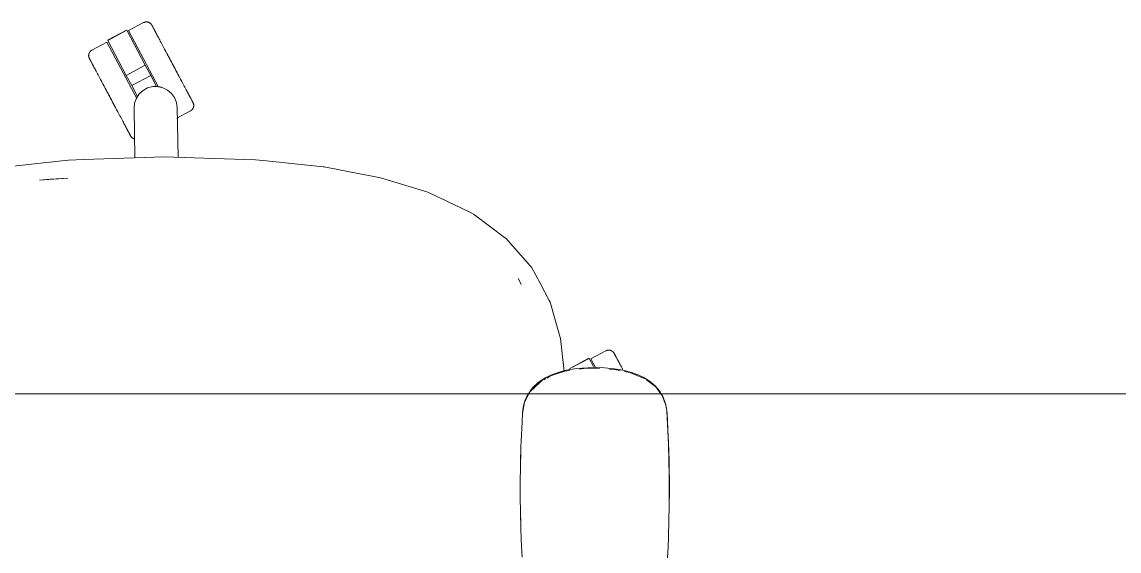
# Model space of a CAD drawing. Header units: millimetres. Extents: x 90978 to 295199, y -4084 to 97293.
# Drawn here: x 165742 to 166455, y 20052 to 20396 of the extents above; entities that cross this region are included whole.
import ezdxf

# ---------------------------------------------------------------- set-up
doc = ezdxf.new("R2010")
doc.units = ezdxf.units.MM
doc.header["$MEASUREMENT"] = 0
doc.layers.add('G-IMPT', color=8, linetype='CONTINUOUS', lineweight=9)
doc.layers.add('I-FURN', color=8, linetype='CONTINUOUS', lineweight=9)

msp = doc.modelspace()

# ---------------------------------------------------------------- linework, layer by layer
at = {"layer": 'G-IMPT'}
for p, q in [((165767.99, 20305.97), (165730.55, 20301.85)), ((165767.99, 20305.97), (165772.36, 20306.46)), ((165782.3, 20306.78), (165772.36, 20306.46)), ((165782.3, 20306.78), (165834.49, 20308.48)), ((165834.49, 20308.48), (165886.65, 20306.87)), ((165886.65, 20306.87), (165893.91, 20306.64)), ((165900.98, 20305.91), (165893.91, 20306.64)), ((165937.97, 20302.09), (165900.98, 20305.91)), ((165937.97, 20302.09), (165938.43, 20302)), ((165963.81, 20297.13), (165938.43, 20302)), ((165771.83, 20294.58), (165753.55, 20293.33)), ((165753.55, 20293.33), (165760.49, 20293.94)), ((165771.83, 20294.58), (165760.49, 20293.94)), ((165963.81, 20297.13), (165967.48, 20296.43)), ((165975.08, 20294.97), (165967.48, 20296.43)), ((165988.69, 20290.78), (165975.08, 20294.97)), ((166005.96, 20285.46), (165988.69, 20290.78)), ((166005.96, 20285.46), (166012.72, 20282.27)), ((166013.64, 20281.83), (166012.72, 20282.27)), ((166033.28, 20272.57), (166013.64, 20281.83)), ((166033.28, 20272.57), (166033.99, 20272.14)), ((166035.56, 20271.2), (166033.99, 20272.14)), ((166036.34, 20270.74), (166035.56, 20271.2)), ((166036.34, 20270.74), (166055.83, 20256.17)), ((166055.83, 20256.17), (166056.8, 20255.45)), ((166059.67, 20252.19), (166056.8, 20255.45)), ((166059.67, 20252.19), (166072.69, 20237.4)), ((166072.69, 20237.4), (166073.28, 20236.74)), ((166078.86, 20226.3), (166073.28, 20236.74)), ((166064.66, 20229.44), (166066.62, 20225.55)), ((166064.66, 20229.44), (166065.84, 20227.14)), ((166065.84, 20227.14), (166066.62, 20225.55)), ((166084.87, 20215.07), (166078.86, 20226.3)), ((166085.47, 20213.95), (166084.87, 20215.07)), ((166091.47, 20192.61), (166085.47, 20213.95)), ((166091.47, 20192.61), (166092.11, 20190.35)), ((166094.52, 20169.07), (166092.11, 20190.35)), ((166091.94, 20168.76), (166095.87, 20169.74)), ((166098.32, 20169.65), (166095.03, 20169.19)), ((166095.87, 20169.74), (166102.63, 20170.85)), ((166109.95, 20171.43), (166102.63, 20170.85)), ((166107.29, 20170.91), (166104.51, 20170.52)), ((166107.29, 20170.91), (166114.45, 20171.14)), ((166109.95, 20171.43), (166114.45, 20171.52)), ((166114.45, 20171.52), (166120.79, 20171.34)), ((166117.56, 20170.95), (166114.45, 20171.14)), ((166126.94, 20170.77), (166120.79, 20171.34)), ((166127.28, 20170.36), (166124.08, 20170.56)), ((166126.94, 20170.77), (166132.87, 20169.77)), ((166131.03, 20169.59), (166127.28, 20170.36)), ((166138.35, 20168.34), (166132.87, 20169.77)), ((166079.42, 20162.39), (166072.03, 20155.49)), ((166080.49, 20163.08), (166077.34, 20161.19)), ((166077.39, 20161.56), (166080.85, 20164.01)), ((166079.42, 20162.39), (166077.95, 20161.11)), ((166082.22, 20164.81), (166080.85, 20164.01)), ((166082.65, 20164.37), (166081.28, 20163.55)), ((166086.86, 20167.02), (166082.22, 20164.81)), ((166085.64, 20166.16), (166083.18, 20164.69)), ((166095.03, 20169.19), (166085.64, 20166.16)), ((166091.94, 20168.76), (166086.86, 20167.02)), ((166137.24, 20168.32), (166133.78, 20169.03)), ((166137.24, 20168.32), (166142.87, 20165.99)), ((166138.35, 20168.34), (166142.69, 20166.76)), ((166146.76, 20164.77), (166142.69, 20166.76)), ((166147.26, 20164.15), (166142.87, 20165.99)), ((166146.76, 20164.77), (166150.81, 20162.12)), ((166154.05, 20158.93), (166148.13, 20163.48)), ((166071.25, 20154.52), (166073.21, 20157.38)), ((166077.34, 20161.19), (166072.03, 20155.49)), ((166072.03, 20155.49), (166074.26, 20157.9)), ((166074.34, 20158.7), (166073.21, 20157.38)), ((166077.8, 20160.98), (166074.26, 20157.9)), ((166074.34, 20158.7), (166077.39, 20161.56)), ((166150.81, 20162.12), (166153.85, 20159.45)), ((166156.93, 20155.71), (166153.85, 20159.45)), ((166157.32, 20154.52), (166154.05, 20158.93)), ((166157.61, 20154.52), (166156.93, 20155.71)), ((166068.82, 20148.99), (166067.45, 20141.64)), ((166067.95, 20145.88), (166069.02, 20149.83)), ((166070.93, 20153.25), (166068.82, 20148.99)), ((166071.01, 20154.16), (166069.02, 20149.83)), ((166070.93, 20153.25), (166071.55, 20154.52)), ((166158.21, 20153.31), (166157.32, 20154.52)), ((166158.88, 20152.28), (166157.61, 20154.52)), ((166160.63, 20147.11), (166158.21, 20153.31)), ((166158.88, 20152.28), (166160.28, 20148.64)), ((166160.64, 20147.29), (166160.28, 20148.64)), ((166067.17, 20136.2), (166067.45, 20141.87)), ((166067.45, 20141.87), (166067.95, 20145.88)), ((166160.63, 20147.11), (166161.21, 20143.27)), ((166160.64, 20147.29), (166161.09, 20144.9)), ((166161.34, 20143.25), (166161.09, 20144.9)), ((166162.39, 20122.68), (166161.34, 20143.25)), ((166162.43, 20121.47), (166161.34, 20143.25)), ((166161.34, 20143.25), (166161.45, 20141.64)), ((166162.43, 20121.47), (166161.45, 20141.64)), ((166067.17, 20136.2), (166066.56, 20123.64)), ((166066.05, 20104.43), (166066.43, 20120.1)), ((166066.43, 20120.1), (166066.56, 20123.64)), ((166162.89, 20101.28), (166162.39, 20122.68)), ((166162.73, 20111.11), (166162.39, 20122.68)), ((166162.39, 20122.68), (166162.43, 20121.47)), ((166162.89, 20101.28), (166162.43, 20121.47)), ((166066.37, 20116.7), (166066.23, 20113.37)), ((166066.23, 20111.16), (166066.23, 20113.37)), ((166162.85, 20081.09), (166162.73, 20111.11)), ((166162.89, 20101.28), (166162.73, 20111.11)), ((166162.73, 20111.11), (166162.94, 20091.89)), ((166162.87, 20103.32), (166162.8, 20105.23)), ((166066.05, 20104.43), (166066, 20099.92)), ((166066, 20099.92), (166066.01, 20085.2)), ((166162.85, 20101.28), (166162.87, 20103.32)), ((166162.85, 20081.09), (166162.89, 20101.28)), ((166162.85, 20081.09), (166162.94, 20091.89)), ((166066.08, 20079.73), (166066.01, 20085.2)), ((166066.08, 20079.73), (166066.37, 20067.43)), ((166162.85, 20081.09), (166162.68, 20072.68)), ((166066.22, 20072.96), (166066.22, 20075.09)), ((166066.3, 20071.3), (166066.22, 20072.96)), ((166162.29, 20060.92), (166162.68, 20072.68)), ((166066.67, 20059.55), (166066.37, 20067.43)), ((166162.43, 20065.8), (166162.54, 20067.74)), ((166162.54, 20067.74), (166162.56, 20069.24)), ((166066.67, 20059.55), (166067.21, 20048.24)), ((166162.29, 20060.92), (166162.04, 20054.89)), ((166161.23, 20040.75), (166162.04, 20054.89))]:
    msp.add_line(p, q, dxfattribs=at)
at = {"layer": 'I-FURN'}
for p, q in [((165810.05, 20390.95), (165797.69, 20384.38)), ((165797.78, 20384.21), (165810.14, 20390.78)), ((165810.14, 20390.78), (165822.22, 20368.07)), ((165821.06, 20395.75), (165811.37, 20390.6)), ((165811.37, 20390.6), (165830.89, 20353.88)), ((165821.06, 20395.75), (165821.2, 20395.82)), ((165821.2, 20395.82), (165821.35, 20395.89)), ((165821.35, 20395.89), (165821.5, 20395.95)), ((165821.5, 20395.95), (165821.65, 20396)), ((165821.65, 20396), (165821.8, 20396.05)), ((165821.8, 20396.05), (165821.96, 20396.09)), ((165821.96, 20396.09), (165822.11, 20396.13)), ((165822.11, 20396.13), (165822.27, 20396.16)), ((165822.27, 20396.16), (165822.43, 20396.19)), ((165822.43, 20396.19), (165822.59, 20396.2)), ((165822.59, 20396.2), (165822.75, 20396.21)), ((165822.75, 20396.21), (165822.91, 20396.22)), ((165822.91, 20396.22), (165823.08, 20396.22)), ((165823.08, 20396.22), (165823.24, 20396.21)), ((165823.24, 20396.21), (165823.4, 20396.19)), ((165823.4, 20396.19), (165823.56, 20396.17)), ((165823.56, 20396.17), (165823.72, 20396.15)), ((165823.72, 20396.15), (165823.87, 20396.11)), ((165823.87, 20396.11), (165824.03, 20396.07)), ((165824.03, 20396.07), (165824.18, 20396.03)), ((165824.18, 20396.03), (165824.34, 20395.97)), ((165824.34, 20395.97), (165824.49, 20395.91)), ((165824.49, 20395.91), (165824.63, 20395.85)), ((165824.63, 20395.85), (165824.78, 20395.78)), ((165824.78, 20395.78), (165824.92, 20395.7)), ((165824.92, 20395.7), (165825.06, 20395.62)), ((165825.06, 20395.62), (165825.2, 20395.53)), ((165825.2, 20395.53), (165825.33, 20395.44)), ((165825.33, 20395.44), (165825.46, 20395.34)), ((165825.46, 20395.34), (165825.58, 20395.24)), ((165825.58, 20395.24), (165825.7, 20395.13)), ((165825.7, 20395.13), (165825.82, 20395.02)), ((165825.82, 20395.02), (165825.93, 20394.9)), ((165825.93, 20394.9), (165826.03, 20394.78)), ((165826.03, 20394.78), (165826.13, 20394.66)), ((165826.13, 20394.66), (165826.23, 20394.53)), ((165826.23, 20394.53), (165826.32, 20394.4)), ((165826.32, 20394.4), (165826.41, 20394.26)), ((165826.41, 20394.26), (165826.49, 20394.12)), ((165826.49, 20394.12), (165826.51, 20394.08)), ((165826.51, 20394.08), (165826.52, 20394.06)), ((165826.51, 20394.07), (165826.51, 20394.08)), ((165826.53, 20394.03), (165826.51, 20394.07)), ((165826.52, 20394.06), (165826.55, 20394)), ((165826.58, 20393.95), (165826.53, 20394.03)), ((165826.55, 20394), (165826.6, 20393.9)), ((165826.64, 20393.83), (165826.58, 20393.95)), ((165826.6, 20393.9), (165826.68, 20393.76)), ((165826.73, 20393.67), (165826.64, 20393.83)), ((165826.68, 20393.76), (165826.77, 20393.58)), ((165826.83, 20393.47), (165826.73, 20393.67)), ((165826.77, 20393.58), (165826.89, 20393.36)), ((165826.96, 20393.23), (165826.83, 20393.47)), ((165826.89, 20393.36), (165827.03, 20393.1)), ((165827.11, 20392.95), (165826.96, 20393.23)), ((165827.03, 20393.1), (165827.19, 20392.8)), ((165827.28, 20392.63), (165827.11, 20392.95)), ((165827.19, 20392.8), (165827.36, 20392.47)), ((165827.47, 20392.27), (165827.28, 20392.63)), ((165827.36, 20392.47), (165827.56, 20392.1)), ((165827.68, 20391.88), (165827.47, 20392.27)), ((165827.56, 20392.1), (165827.78, 20391.69)), ((165827.91, 20391.45), (165827.68, 20391.88)), ((165827.78, 20391.69), (165828.02, 20391.24)), ((165828.15, 20390.98), (165827.91, 20391.45)), ((165828.02, 20391.24), (165828.27, 20390.76)), ((165828.42, 20390.48), (165828.15, 20390.98)), ((165828.27, 20390.76), (165828.55, 20390.24)), ((165809.85, 20361.5), (165797.78, 20384.21)), ((165828.7, 20389.95), (165828.42, 20390.48)), ((165828.55, 20390.24), (165828.84, 20389.69)), ((165829.01, 20389.38), (165828.7, 20389.95)), ((165828.84, 20389.69), (165829.15, 20389.11)), ((165829.33, 20388.78), (165829.01, 20389.38)), ((165829.66, 20388.14), (165829.33, 20388.78)), ((165830.02, 20387.48), (165829.66, 20388.14)), ((165830.39, 20386.79), (165830.02, 20387.48)), ((165830.77, 20386.06), (165830.39, 20386.79)), ((165831.17, 20385.31), (165830.77, 20386.06)), ((165831.58, 20384.54), (165831.17, 20385.31)), ((165832.01, 20383.74), (165831.58, 20384.54)), ((165832.45, 20382.91), (165832.01, 20383.74)), ((165785.86, 20376.21), (165785.94, 20376.35)), ((165785.94, 20376.35), (165786.02, 20376.49)), ((165786.02, 20376.49), (165786.1, 20376.62)), ((165786.1, 20376.62), (165786.2, 20376.76)), ((165786.2, 20376.76), (165786.29, 20376.88)), ((165786.29, 20376.88), (165786.4, 20377.01)), ((165786.4, 20377.01), (165786.51, 20377.13)), ((165786.51, 20377.13), (165786.62, 20377.24)), ((165786.62, 20377.24), (165786.73, 20377.35)), ((165786.73, 20377.35), (165786.86, 20377.46)), ((165786.86, 20377.46), (165786.98, 20377.56)), ((165786.98, 20377.56), (165787.11, 20377.66)), ((165787.11, 20377.66), (165787.24, 20377.75)), ((165787.24, 20377.75), (165787.38, 20377.83)), ((165787.38, 20377.83), (165787.52, 20377.91)), ((165787.52, 20377.91), (165787.56, 20377.94)), ((165797.24, 20383.09), (165787.56, 20377.94)), ((165797.24, 20383.09), (165816.78, 20346.34)), ((165832.9, 20382.07), (165832.45, 20382.91)), ((165833.36, 20381.2), (165832.9, 20382.07)), ((165833.83, 20380.31), (165833.36, 20381.2)), ((165834.31, 20379.4), (165833.83, 20380.31)), ((165834.05, 20379.9), (165834.54, 20378.98)), ((165834.8, 20378.48), (165834.31, 20379.4)), ((165834.54, 20378.98), (165835.03, 20378.05)), ((165835.3, 20377.54), (165834.8, 20378.48)), ((165835.03, 20378.05), (165835.53, 20377.11)), ((165835.81, 20376.59), (165835.3, 20377.54)), ((165835.53, 20377.11), (165836.04, 20376.15)), ((165836.32, 20375.63), (165835.81, 20376.59)), ((165785.42, 20374.5), (165785.43, 20374.66)), ((165785.42, 20374.34), (165785.42, 20374.5)), ((165785.42, 20374.18), (165785.42, 20374.34)), ((165785.44, 20374.02), (165785.42, 20374.18)), ((165785.43, 20374.66), (165785.45, 20374.82)), ((165785.45, 20373.86), (165785.44, 20374.02)), ((165785.45, 20374.82), (165785.47, 20374.98)), ((165785.48, 20373.7), (165785.45, 20373.86)), ((165785.47, 20374.98), (165785.49, 20375.14)), ((165785.51, 20373.54), (165785.48, 20373.7)), ((165785.49, 20375.14), (165785.53, 20375.3)), ((165785.54, 20373.39), (165785.51, 20373.54)), ((165785.53, 20375.3), (165785.57, 20375.46)), ((165785.59, 20373.23), (165785.54, 20373.39)), ((165785.57, 20375.46), (165785.61, 20375.61)), ((165785.64, 20373.08), (165785.59, 20373.23)), ((165785.61, 20375.61), (165785.67, 20375.76)), ((165785.69, 20372.92), (165785.64, 20373.08)), ((165785.67, 20375.76), (165785.72, 20375.91)), ((165785.75, 20372.78), (165785.69, 20372.92)), ((165785.72, 20375.91), (165785.79, 20376.06)), ((165785.82, 20372.63), (165785.75, 20372.78)), ((165785.79, 20376.06), (165785.86, 20376.21)), ((165785.89, 20372.48), (165785.82, 20372.63)), ((165785.92, 20372.44), (165785.89, 20372.48)), ((165785.89, 20372.48), (165785.89, 20372.48)), ((165785.89, 20372.48), (165785.9, 20372.46)), ((165785.9, 20372.46), (165785.93, 20372.4)), ((165785.96, 20372.36), (165785.92, 20372.44)), ((165785.93, 20372.4), (165785.99, 20372.3)), ((165786.03, 20372.23), (165785.96, 20372.36)), ((165785.99, 20372.3), (165786.06, 20372.16)), ((165786.11, 20372.07), (165786.03, 20372.23)), ((165786.06, 20372.16), (165786.16, 20371.98)), ((165786.22, 20371.87), (165786.11, 20372.07)), ((165786.16, 20371.98), (165786.27, 20371.76)), ((165786.35, 20371.63), (165786.22, 20371.87)), ((165786.27, 20371.76), (165786.41, 20371.51)), ((165786.5, 20371.35), (165786.35, 20371.63)), ((165786.41, 20371.51), (165786.57, 20371.21)), ((165786.66, 20371.03), (165786.5, 20371.35)), ((165786.57, 20371.21), (165786.75, 20370.87)), ((165786.85, 20370.68), (165786.66, 20371.03)), ((165786.75, 20370.87), (165786.95, 20370.5)), ((165787.06, 20370.28), (165786.85, 20370.68)), ((165786.95, 20370.5), (165787.16, 20370.09)), ((165787.29, 20369.85), (165787.06, 20370.28)), ((165787.16, 20370.09), (165787.4, 20369.64)), ((165787.54, 20369.39), (165787.29, 20369.85)), ((165787.4, 20369.64), (165787.66, 20369.16)), ((165787.8, 20368.89), (165787.54, 20369.39)), ((165787.66, 20369.16), (165787.93, 20368.65)), ((165836.04, 20376.15), (165836.56, 20375.18)), ((165836.84, 20374.65), (165836.32, 20375.63)), ((165836.56, 20375.18), (165837.08, 20374.2)), ((165837.36, 20373.67), (165836.84, 20374.65)), ((165837.08, 20374.2), (165837.6, 20373.22)), ((165837.89, 20372.68), (165837.36, 20373.67)), ((165837.6, 20373.22), (165838.13, 20372.22)), ((165838.42, 20371.68), (165837.89, 20372.68)), ((165838.13, 20372.22), (165838.66, 20371.22)), ((165838.95, 20370.68), (165838.42, 20371.68)), ((165838.66, 20371.22), (165839.19, 20370.22)), ((165839.48, 20369.68), (165838.95, 20370.68)), ((165839.19, 20370.22), (165839.73, 20369.21)), ((165840.02, 20368.67), (165839.48, 20369.68)), ((165839.73, 20369.21), (165840.26, 20368.21)), ((165788.09, 20368.35), (165787.8, 20368.89)), ((165787.93, 20368.65), (165788.23, 20368.09)), ((165788.39, 20367.78), (165788.09, 20368.35)), ((165788.23, 20368.09), (165788.54, 20367.51)), ((165788.54, 20367.51), (165788.86, 20366.89)), ((165788.86, 20366.89), (165789.21, 20366.25)), ((165789.21, 20366.25), (165789.57, 20365.57)), ((165789.57, 20365.57), (165789.95, 20364.86)), ((165789.95, 20364.86), (165790.34, 20364.13)), ((165790.34, 20364.13), (165790.74, 20363.36)), ((165790.74, 20363.36), (165791.16, 20362.58)), ((165791.16, 20362.58), (165791.59, 20361.76)), ((165809.85, 20361.5), (165822.22, 20368.07)), ((165822.22, 20368.07), (165825.75, 20361.43)), ((165840.55, 20367.67), (165840.02, 20368.67)), ((165840.26, 20368.21), (165840.8, 20367.21)), ((165841.09, 20366.66), (165840.55, 20367.67)), ((165840.8, 20367.21), (165841.33, 20366.2)), ((165841.62, 20365.66), (165841.09, 20366.66)), ((165841.33, 20366.2), (165841.86, 20365.21)), ((165842.14, 20364.67), (165841.62, 20365.66)), ((165841.86, 20365.21), (165842.39, 20364.22)), ((165842.67, 20363.68), (165842.14, 20364.67)), ((165842.39, 20364.22), (165842.91, 20363.23)), ((165843.19, 20362.7), (165842.67, 20363.68)), ((165842.91, 20363.23), (165843.43, 20362.26)), ((165843.71, 20361.74), (165843.19, 20362.7)), ((165843.43, 20362.26), (165843.94, 20361.29)), ((165791.59, 20361.76), (165792.04, 20360.93)), ((165792.28, 20360.47), (165791.83, 20361.32)), ((165792.04, 20360.93), (165792.49, 20360.07)), ((165792.74, 20359.6), (165792.28, 20360.47)), ((165792.49, 20360.07), (165792.96, 20359.2)), ((165793.21, 20358.71), (165792.74, 20359.6)), ((165792.96, 20359.2), (165793.43, 20358.3)), ((165793.7, 20357.81), (165793.21, 20358.71)), ((165793.43, 20358.3), (165793.92, 20357.39)), ((165794.19, 20356.89), (165793.7, 20357.81)), ((165793.92, 20357.39), (165794.41, 20356.46)), ((165794.68, 20355.95), (165794.19, 20356.89)), ((165794.41, 20356.46), (165794.92, 20355.51)), ((165795.19, 20355), (165794.68, 20355.95)), ((165794.92, 20355.51), (165795.43, 20354.55)), ((165795.7, 20354.03), (165795.19, 20355)), ((165813.38, 20354.86), (165809.85, 20361.5)), ((165813.38, 20354.86), (165825.75, 20361.43)), ((165817.18, 20347.71), (165813.38, 20354.86)), ((165825.75, 20361.43), (165829.54, 20354.29)), ((165844.21, 20360.78), (165843.71, 20361.74)), ((165843.94, 20361.29), (165844.45, 20360.34)), ((165844.72, 20359.83), (165844.21, 20360.78)), ((165844.45, 20360.34), (165844.94, 20359.41)), ((165845.21, 20358.91), (165844.72, 20359.83)), ((165844.94, 20359.41), (165845.44, 20358.48)), ((165845.7, 20357.99), (165845.21, 20358.91)), ((165845.44, 20358.48), (165845.92, 20357.58)), ((165846.17, 20357.1), (165845.7, 20357.99)), ((165845.92, 20357.58), (165846.39, 20356.69)), ((165846.64, 20356.22), (165846.17, 20357.1)), ((165846.39, 20356.69), (165846.85, 20355.82)), ((165847.09, 20355.36), (165846.64, 20356.22)), ((165846.85, 20355.82), (165847.3, 20354.97)), ((165847.54, 20354.53), (165847.09, 20355.36)), ((165795.43, 20354.55), (165795.94, 20353.59)), ((165796.22, 20353.06), (165795.7, 20354.03)), ((165795.94, 20353.59), (165796.46, 20352.61)), ((165796.74, 20352.08), (165796.22, 20353.06)), ((165796.46, 20352.61), (165796.99, 20351.62)), ((165797.27, 20351.08), (165796.74, 20352.08)), ((165796.99, 20351.62), (165797.51, 20350.63)), ((165797.8, 20350.09), (165797.27, 20351.08)), ((165797.51, 20350.63), (165798.05, 20349.63)), ((165798.33, 20349.09), (165797.8, 20350.09)), ((165798.05, 20349.63), (165798.58, 20348.62)), ((165798.87, 20348.08), (165798.33, 20349.09)), ((165798.58, 20348.62), (165799.11, 20347.62)), ((165799.4, 20347.08), (165798.87, 20348.08)), ((165816.46, 20346.58), (165818.32, 20349.39)), ((165818.32, 20349.39), (165820.81, 20351.67)), ((165820.81, 20351.67), (165823.77, 20353.29)), ((165823.77, 20353.29), (165827.03, 20354.16)), ((165827.03, 20354.16), (165830.4, 20354.22)), ((165830.4, 20354.22), (165833.69, 20353.47)), ((165833.69, 20353.47), (165836.7, 20351.95)), ((165836.7, 20351.95), (165839.27, 20349.76)), ((165839.27, 20349.76), (165841.23, 20347.02)), ((165847.97, 20353.71), (165847.54, 20354.53)), ((165848.39, 20352.93), (165847.97, 20353.71)), ((165848.79, 20352.17), (165848.39, 20352.93)), ((165849.19, 20351.43), (165848.79, 20352.17)), ((165849.56, 20350.72), (165849.19, 20351.43)), ((165849.92, 20350.05), (165849.56, 20350.72)), ((165850.27, 20349.4), (165849.92, 20350.05)), ((165850.59, 20348.78), (165850.27, 20349.4)), ((165850.9, 20348.2), (165850.59, 20348.78)), ((165850.74, 20348.51), (165851.04, 20347.94)), ((165851.2, 20347.65), (165850.9, 20348.2)), ((165851.04, 20347.94), (165851.33, 20347.4)), ((165799.11, 20347.62), (165799.65, 20346.61)), ((165799.94, 20346.07), (165799.4, 20347.08)), ((165799.65, 20346.61), (165800.18, 20345.61)), ((165800.47, 20345.07), (165799.94, 20346.07)), ((165800.18, 20345.61), (165800.71, 20344.61)), ((165801, 20344.07), (165800.47, 20345.07)), ((165800.71, 20344.61), (165801.24, 20343.61)), ((165801.53, 20343.08), (165801, 20344.07)), ((165801.24, 20343.61), (165801.77, 20342.62)), ((165802.05, 20342.09), (165801.53, 20343.08)), ((165801.77, 20342.62), (165802.29, 20341.64)), ((165802.57, 20341.11), (165802.05, 20342.09)), ((165802.29, 20341.64), (165802.81, 20340.66)), ((165803.09, 20340.14), (165802.57, 20341.11)), ((165802.81, 20340.66), (165803.32, 20339.7)), ((165814.97, 20340.06), (165815.32, 20343.41)), ((165815.32, 20343.41), (165816.46, 20346.58)), ((165841.23, 20347.02), (165842.48, 20343.88)), ((165842.48, 20343.88), (165842.95, 20340.54)), ((165851.47, 20347.13), (165851.2, 20347.65)), ((165851.33, 20347.4), (165851.59, 20346.9)), ((165851.73, 20346.65), (165851.47, 20347.13)), ((165851.59, 20346.9), (165851.84, 20346.44)), ((165851.97, 20346.2), (165851.73, 20346.65)), ((165851.84, 20346.44), (165852.07, 20346.01)), ((165852.18, 20345.79), (165851.97, 20346.2)), ((165852.07, 20346.01), (165852.28, 20345.61)), ((165852.38, 20345.42), (165852.18, 20345.79)), ((165852.28, 20345.61), (165852.47, 20345.26)), ((165852.56, 20345.08), (165852.38, 20345.42)), ((165852.47, 20345.26), (165852.64, 20344.94)), ((165852.72, 20344.79), (165852.56, 20345.08)), ((165852.64, 20344.94), (165852.78, 20344.66)), ((165852.86, 20344.53), (165852.72, 20344.79)), ((165852.78, 20344.66), (165852.91, 20344.42)), ((165852.97, 20344.31), (165852.86, 20344.53)), ((165852.91, 20344.42), (165853.02, 20344.22)), ((165853.07, 20344.13), (165852.97, 20344.31)), ((165853.02, 20344.22), (165853.11, 20344.06)), ((165853.14, 20343.99), (165853.07, 20344.13)), ((165853.11, 20344.06), (165853.17, 20343.94)), ((165853.2, 20343.89), (165853.14, 20343.99)), ((165853.17, 20343.94), (165853.21, 20343.85)), ((165853.23, 20343.83), (165853.2, 20343.89)), ((165853.21, 20343.85), (165853.24, 20343.81)), ((165853.24, 20343.81), (165853.23, 20343.83)), ((165853.24, 20343.81), (165853.31, 20343.66)), ((165853.24, 20343.81), (165853.24, 20343.81)), ((165853.31, 20343.66), (165853.38, 20343.52)), ((165853.38, 20343.52), (165853.44, 20343.37)), ((165853.44, 20343.37), (165853.49, 20343.22)), ((165853.52, 20340.68), (165853.46, 20340.53)), ((165853.49, 20343.22), (165853.54, 20343.06)), ((165853.56, 20340.83), (165853.52, 20340.68)), ((165853.54, 20343.06), (165853.59, 20342.91)), ((165853.6, 20340.99), (165853.56, 20340.83)), ((165853.59, 20342.91), (165853.62, 20342.75)), ((165853.64, 20341.15), (165853.6, 20340.99)), ((165853.62, 20342.75), (165853.65, 20342.59)), ((165853.66, 20341.31), (165853.64, 20341.15)), ((165853.65, 20342.59), (165853.68, 20342.43)), ((165853.69, 20341.47), (165853.66, 20341.31)), ((165853.68, 20342.43), (165853.69, 20342.27)), ((165853.69, 20342.27), (165853.71, 20342.11)), ((165853.7, 20341.63), (165853.69, 20341.47)), ((165853.71, 20341.79), (165853.7, 20341.63)), ((165853.71, 20342.11), (165853.71, 20341.95)), ((165853.71, 20341.95), (165853.71, 20341.79)), ((165803.6, 20339.18), (165803.09, 20340.14)), ((165803.32, 20339.7), (165803.83, 20338.75)), ((165804.1, 20338.24), (165803.6, 20339.18)), ((165803.83, 20338.75), (165804.33, 20337.81)), ((165804.6, 20337.31), (165804.1, 20338.24)), ((165804.33, 20337.81), (165804.82, 20336.89)), ((165805.08, 20336.4), (165804.6, 20337.31)), ((165804.82, 20336.89), (165805.3, 20335.98)), ((165805.3, 20335.98), (165805.77, 20335.09)), ((165805.77, 20335.09), (165806.23, 20334.23)), ((165806.23, 20334.23), (165806.68, 20333.38)), ((165815.53, 20307.86), (165814.97, 20340.06)), ((165842.73, 20333.65), (165851.57, 20338.36)), ((165842.95, 20340.54), (165843.51, 20308.2)), ((165851.61, 20338.38), (165851.57, 20338.36)), ((165851.75, 20338.46), (165851.61, 20338.38)), ((165851.89, 20338.54), (165851.75, 20338.46)), ((165852.02, 20338.63), (165851.89, 20338.54)), ((165852.15, 20338.73), (165852.02, 20338.63)), ((165852.28, 20338.83), (165852.15, 20338.73)), ((165852.4, 20338.94), (165852.28, 20338.83)), ((165852.51, 20339.05), (165852.4, 20338.94)), ((165852.63, 20339.16), (165852.51, 20339.05)), ((165852.73, 20339.28), (165852.63, 20339.16)), ((165852.84, 20339.41), (165852.73, 20339.28)), ((165852.93, 20339.54), (165852.84, 20339.41)), ((165853.03, 20339.67), (165852.93, 20339.54)), ((165853.11, 20339.8), (165853.03, 20339.67)), ((165853.2, 20339.94), (165853.11, 20339.8)), ((165853.27, 20340.08), (165853.2, 20339.94)), ((165853.34, 20340.23), (165853.27, 20340.08)), ((165853.41, 20340.38), (165853.34, 20340.23)), ((165853.46, 20340.53), (165853.41, 20340.38)), ((165806.68, 20333.38), (165807.12, 20332.55)), ((165807.12, 20332.55), (165807.55, 20331.75)), ((165807.55, 20331.75), (165807.96, 20330.98)), ((165807.96, 20330.98), (165808.36, 20330.23)), ((165808.36, 20330.23), (165808.74, 20329.51)), ((165808.74, 20329.51), (165809.11, 20328.81)), ((165809.11, 20328.81), (165809.47, 20328.15)), ((165809.47, 20328.15), (165809.8, 20327.51)), ((165809.8, 20327.51), (165810.12, 20326.91)), ((165810.29, 20326.6), (165809.98, 20327.19)), ((165810.12, 20326.91), (165810.43, 20326.34)), ((165810.58, 20326.05), (165810.29, 20326.6)), ((165810.43, 20326.34), (165810.71, 20325.81)), ((165810.86, 20325.53), (165810.58, 20326.05)), ((165810.71, 20325.81), (165810.98, 20325.31)), ((165811.11, 20325.05), (165810.86, 20325.53)), ((165810.98, 20325.31), (165811.22, 20324.84)), ((165811.35, 20324.6), (165811.11, 20325.05)), ((165811.22, 20324.84), (165811.45, 20324.41)), ((165811.57, 20324.19), (165811.35, 20324.6)), ((165811.45, 20324.41), (165811.66, 20324.02)), ((165811.77, 20323.82), (165811.57, 20324.19)), ((165811.66, 20324.02), (165811.85, 20323.66)), ((165811.94, 20323.49), (165811.77, 20323.82)), ((165811.85, 20323.66), (165812.02, 20323.35)), ((165812.1, 20323.19), (165811.94, 20323.49)), ((165812.02, 20323.35), (165812.17, 20323.07)), ((165812.24, 20322.93), (165812.1, 20323.19)), ((165812.17, 20323.07), (165812.3, 20322.83)), ((165812.36, 20322.71), (165812.24, 20322.93)), ((165812.3, 20322.83), (165812.4, 20322.62)), ((165812.45, 20322.53), (165812.36, 20322.71)), ((165812.4, 20322.62), (165812.49, 20322.46)), ((165812.53, 20322.39), (165812.45, 20322.53)), ((165812.49, 20322.46), (165812.55, 20322.34)), ((165812.58, 20322.29), (165812.53, 20322.39)), ((165812.55, 20322.34), (165812.6, 20322.26)), ((165812.61, 20322.23), (165812.58, 20322.29)), ((165812.6, 20322.26), (165812.62, 20322.22)), ((165812.62, 20322.21), (165812.61, 20322.23)), ((165812.62, 20322.22), (165812.62, 20322.21)), ((165812.64, 20322.17), (165812.62, 20322.21)), ((165812.72, 20322.03), (165812.64, 20322.17)), ((165812.81, 20321.9), (165812.72, 20322.03)), ((165812.9, 20321.76), (165812.81, 20321.9)), ((165813, 20321.63), (165812.9, 20321.76)), ((165813.1, 20321.51), (165813, 20321.63)), ((165813.2, 20321.39), (165813.1, 20321.51)), ((165813.32, 20321.27), (165813.2, 20321.39)), ((165813.43, 20321.16), (165813.32, 20321.27)), ((165813.55, 20321.05), (165813.43, 20321.16)), ((165813.67, 20320.95), (165813.55, 20321.05)), ((165813.8, 20320.85), (165813.67, 20320.95)), ((165813.94, 20320.76), (165813.8, 20320.85)), ((165814.07, 20320.67), (165813.94, 20320.76)), ((165814.21, 20320.59), (165814.07, 20320.67)), ((165814.35, 20320.51), (165814.21, 20320.59)), ((165814.5, 20320.44), (165814.35, 20320.51)), ((165814.64, 20320.38), (165814.5, 20320.44)), ((165814.79, 20320.32), (165814.64, 20320.38)), ((165814.95, 20320.27), (165814.79, 20320.32)), ((165815.1, 20320.22), (165814.95, 20320.27)), ((165815.26, 20320.18), (165815.1, 20320.22)), ((166110.6, 20177.59), (166098.23, 20171.02)), ((166098.32, 20170.85), (166110.69, 20177.42)), ((166110.69, 20177.42), (166113.5, 20172.13)), ((166121.6, 20182.39), (166111.92, 20177.24)), ((166111.92, 20177.24), (166114.91, 20171.61)), ((166121.6, 20182.39), (166121.75, 20182.46)), ((166121.75, 20182.46), (166121.89, 20182.53)), ((166121.89, 20182.53), (166122.04, 20182.59)), ((166122.04, 20182.59), (166122.19, 20182.64)), ((166122.19, 20182.64), (166122.35, 20182.69)), ((166122.35, 20182.69), (166122.5, 20182.74)), ((166122.5, 20182.74), (166122.66, 20182.77)), ((166122.66, 20182.77), (166122.82, 20182.8)), ((166122.82, 20182.8), (166122.98, 20182.83)), ((166122.98, 20182.83), (166123.14, 20182.84)), ((166123.14, 20182.84), (166123.3, 20182.86)), ((166123.3, 20182.86), (166123.46, 20182.86)), ((166123.46, 20182.86), (166123.62, 20182.86)), ((166123.62, 20182.86), (166123.78, 20182.85)), ((166123.78, 20182.85), (166123.94, 20182.84)), ((166123.94, 20182.84), (166124.1, 20182.81)), ((166124.1, 20182.81), (166124.26, 20182.79)), ((166124.26, 20182.79), (166124.42, 20182.75)), ((166124.42, 20182.75), (166124.57, 20182.71)), ((166124.57, 20182.71), (166124.73, 20182.67)), ((166124.73, 20182.67), (166124.88, 20182.61)), ((166124.88, 20182.61), (166125.03, 20182.56)), ((166125.03, 20182.56), (166125.18, 20182.49)), ((166125.18, 20182.49), (166125.32, 20182.42)), ((166125.32, 20182.42), (166125.47, 20182.34)), ((166125.47, 20182.34), (166125.61, 20182.26)), ((166125.61, 20182.26), (166125.74, 20182.18)), ((166125.74, 20182.18), (166125.87, 20182.08)), ((166125.87, 20182.08), (166126, 20181.99)), ((166126, 20181.99), (166126.13, 20181.88)), ((166126.13, 20181.88), (166126.25, 20181.78)), ((166126.25, 20181.78), (166126.36, 20181.66)), ((166126.36, 20181.66), (166126.47, 20181.55)), ((166126.47, 20181.55), (166126.58, 20181.42)), ((166126.58, 20181.42), (166126.68, 20181.3)), ((166126.68, 20181.3), (166126.78, 20181.17)), ((166126.78, 20181.17), (166126.87, 20181.04)), ((166126.87, 20181.04), (166126.95, 20180.9)), ((166126.95, 20180.9), (166127.03, 20180.76)), ((166127.03, 20180.76), (166127.05, 20180.72)), ((166127.05, 20180.72), (166127.06, 20180.7)), ((166127.06, 20180.72), (166127.05, 20180.72)), ((166127.08, 20180.67), (166127.06, 20180.72)), ((166127.06, 20180.7), (166127.1, 20180.64)), ((166127.12, 20180.59), (166127.08, 20180.67)), ((166127.1, 20180.64), (166127.15, 20180.54)), ((166127.19, 20180.47), (166127.12, 20180.59)), ((166127.15, 20180.54), (166127.22, 20180.4)), ((166127.27, 20180.31), (166127.19, 20180.47)), ((166127.22, 20180.4), (166127.32, 20180.22)), ((166127.38, 20180.11), (166127.27, 20180.31)), ((166127.32, 20180.22), (166127.44, 20180)), ((166127.51, 20179.87), (166127.38, 20180.11)), ((166127.44, 20180), (166127.57, 20179.74)), ((166127.66, 20179.59), (166127.51, 20179.87)), ((166127.57, 20179.74), (166127.73, 20179.45)), ((166127.83, 20179.27), (166127.66, 20179.59)), ((166127.73, 20179.45), (166127.91, 20179.11)), ((166128.01, 20178.91), (166127.83, 20179.27)), ((166127.91, 20179.11), (166128.11, 20178.74)), ((166128.22, 20178.52), (166128.01, 20178.91)), ((166128.11, 20178.74), (166128.33, 20178.33)), ((166128.45, 20178.09), (166128.22, 20178.52)), ((166128.33, 20178.33), (166128.56, 20177.88)), ((166128.7, 20177.63), (166128.45, 20178.09)), ((166128.56, 20177.88), (166128.82, 20177.4)), ((166128.97, 20177.12), (166128.7, 20177.63)), ((166128.82, 20177.4), (166129.09, 20176.88)), ((166129.25, 20176.59), (166128.97, 20177.12)), ((166129.09, 20176.88), (166129.39, 20176.33)), ((166129.55, 20176.02), (166129.25, 20176.59)), ((166098.38, 20170.75), (166098.32, 20170.85)), ((166129.39, 20176.33), (166129.7, 20175.75)), ((166129.87, 20175.42), (166129.55, 20176.02)), ((166130.21, 20174.78), (166129.87, 20175.42)), ((166130.56, 20174.12), (166130.21, 20174.78)), ((166130.93, 20173.43), (166130.56, 20174.12)), ((166131.32, 20172.7), (166130.93, 20173.43)), ((166131.71, 20171.95), (166131.32, 20172.7)), ((166132.13, 20171.18), (166131.71, 20171.95)), ((166132.55, 20170.38), (166132.13, 20171.18)), ((166132.99, 20169.55), (166132.55, 20170.38)), ((165040.25, 20154.52), (166640.25, 20154.52)), ((166640.25, 20154.52), (165040.25, 20154.52))]:
    msp.add_line(p, q, dxfattribs=at)
msp.add_arc((165828.95, 20340.49), 13.81, 72.66397, 77.65266, dxfattribs=at)
msp.add_open_spline([(165831.32, 20354.1), (165831.75, 20354.02), (165832.17, 20353.92), (165832.59, 20353.8)], degree=3, dxfattribs=at)

doc.saveas('drawing.dxf')
